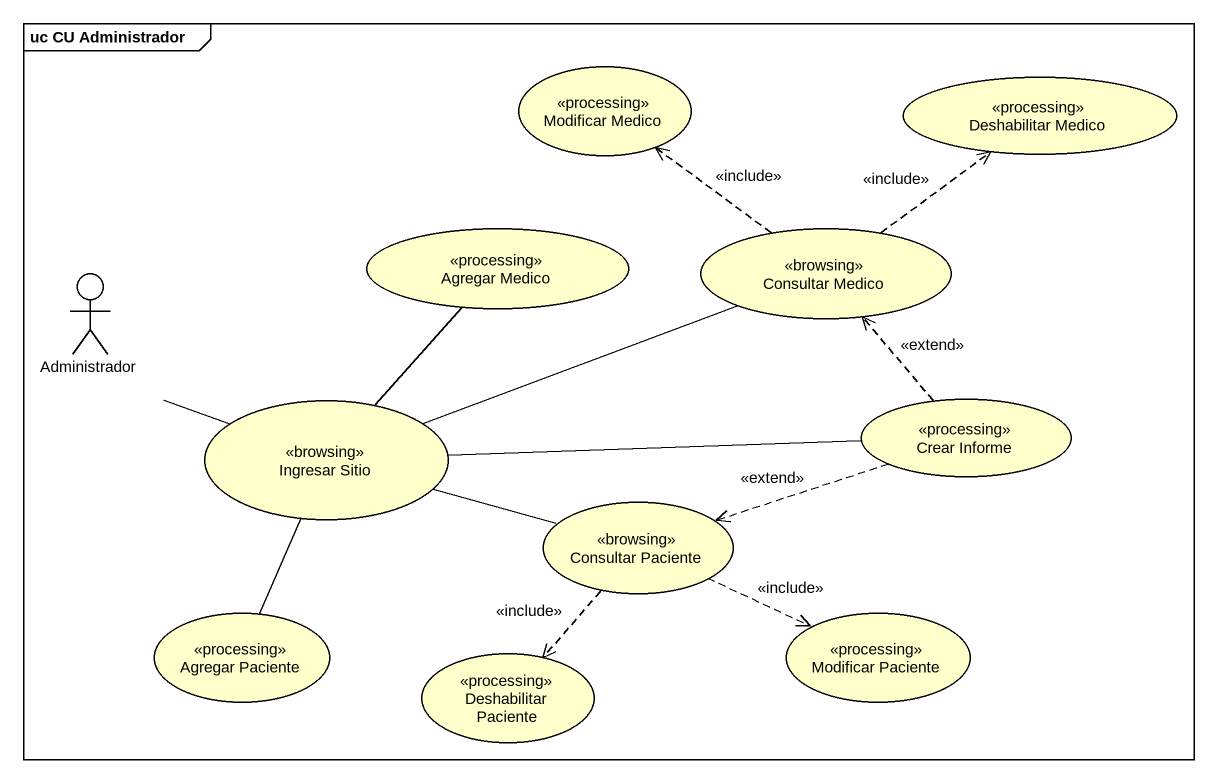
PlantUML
@startuml
mainframe uc CU Administrador
usecase "Modificar Medico" as Modificar_Medico <<processing>> #FFFFCC
usecase "Deshabilitar Medico" as Deshabilitar_Medico <<processing>> #FFFFCC
actor Administrador
usecase "Agregar Medico" as Agregar_Medico <<processing>> #FFFFCC
usecase "Consultar Medico" as Consultar_Medico <<browsing>> #FFFFCC
usecase "Ingresar Sitio" as Ingresar_Sitio <<browsing>> #FFFFCC
usecase "Crear Informe" as Crear_Informe <<processing>> #FFFFCC
usecase "Consultar Paciente" as Consultar_Paciente <<browsing>> #FFFFCC
usecase "Agregar Paciente" as Agregar_Paciente <<processing>> #FFFFCC
usecase "Deshabilitar Paciente" as Deshabilitar_Paciente <<processing>> #FFFFCC
usecase "Modificar Paciente" as Modificar_Paciente <<processing>> #FFFFCC
Administrador -right- Ingresar_Sitio
Consultar_Medico .up.> Modificar_Medico : <<include>>
Consultar_Medico .up.> Deshabilitar_Medico : <<include>>
Ingresar_Sitio -up- Agregar_Medico
Ingresar_Sitio -right- Consultar_Medico
Ingresar_Sitio -right- Crear_Informe
Ingresar_Sitio -right- Consultar_Paciente
Ingresar_Sitio -- Agregar_Paciente
Crear_Informe .up.> Consultar_Medico : <<extend>>
Crear_Informe .left.> Consultar_Paciente : <<extend>>
Consultar_Paciente ..> Deshabilitar_Paciente : <<include>>
Consultar_Paciente .right.> Modificar_Paciente : <<include>>
@enduml
